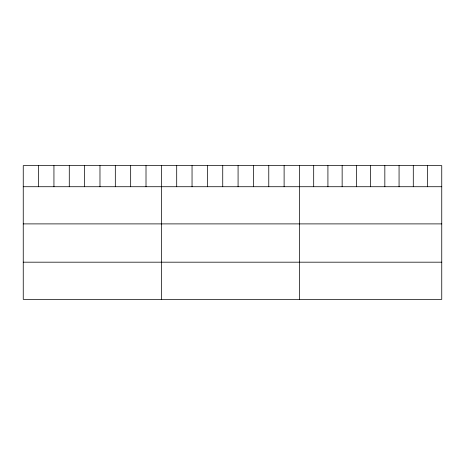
<?xml version="1.0" encoding="UTF-8"?>
<svg xmlns="http://www.w3.org/2000/svg" width="465" height="465" viewBox="0 0 465 465"><rect width="100%" height="100%" fill="white"/><g stroke="black" fill="none" stroke-linecap="round" stroke-linejoin="round"><path stroke-width="0.7" d="M441.75 186.721L441.75 299.35L23.25 299.35L23.25 165.65L441.75 165.65L441.75 186.721L23.25 186.721M23.25 223.892L441.75 223.892M23.25 262.184L441.75 262.184M427.521 165.65L427.521 186.721M413.292 165.65L413.292 186.721M399.063 165.65L399.063 186.721M384.834 165.65L384.834 186.721M370.605 165.65L370.605 186.721M356.376 165.65L356.376 186.721M342.147 165.65L342.147 186.721M327.918 165.65L327.918 186.721M313.689 165.65L313.689 186.721M299.46 165.65L299.46 299.35M284.115 165.65L284.115 186.721M268.77 165.65L268.77 186.721M253.425 165.65L253.425 186.721M238.08 165.65L238.08 186.721M222.735 165.65L222.735 186.721M207.39 165.65L207.39 186.721M192.045 165.65L192.045 186.721M176.7 165.65L176.7 186.721M161.355 165.65L161.355 299.35M146.01 165.65L146.01 186.721M130.665 165.65L130.665 186.721M115.32 165.65L115.32 186.721M99.975 165.65L99.975 186.721M84.63 165.65L84.63 186.721M69.285 165.65L69.285 186.721M53.94 165.65L53.94 186.721M38.595 165.65L38.595 186.721"/></g></svg>
